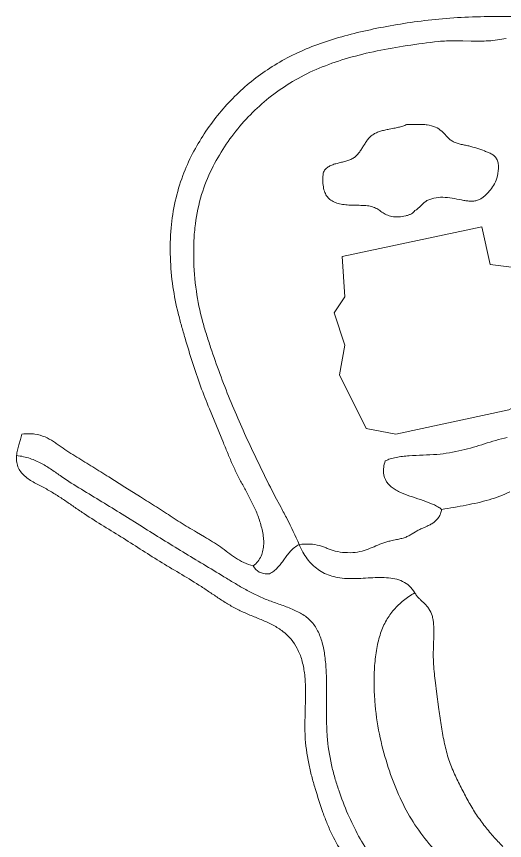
# Model space of a CAD drawing. Header units: millimetres. Extents: x 3808 to 296674, y 522 to 278159.
# Drawn here: x 3808 to 45807, y 207282 to 278159 of the extents above; entities that cross this region are included whole.
import ezdxf

# ---------------------------------------------------------------- set-up
doc = ezdxf.new("R2010")
doc.units = ezdxf.units.MM
doc.layers.add('03_SMOOTH_PATHS_WATER_BRIDGES', color=7, linetype='CONTINUOUS', lineweight=18)

msp = doc.modelspace()

# ---------------------------------------------------------------- linework, layer by layer
at = {"layer": '03_SMOOTH_PATHS_WATER_BRIDGES'}
for points in [[(45949, 276273, -0.040464), (44426, 276062, -0.012741), (43681, 276036, -0.007207), (42947, 276040), (42224, 276056, 0.004665), (41511, 276067, 0.011009), (40809, 276056, 0.017553), (40118, 276006, 0.010216), (37421, 275655, 0.013682), (34837, 275193, 0.018645), (32388, 274592, 0.025693), (30114, 273816, 0.030411), (28047, 272835, 0.030926), (26184, 271650, 0.060172), (23025, 268711, 0.062789), (20613, 265029, 0.038452), (19744, 262849, 0.04408), (19201, 260323, 0.019402), (19081, 258903, 0.016257), (19061, 257425, 0.030468), (19287, 254529, 0.030153), (19810, 251989, 0.010318), (20149, 250822, 0.005834), (20519, 249685, 0.015312), (22172, 245220, 0.007741), (23081, 243087, 0.005034), (24035, 241000, 0.004661), (25026, 238930, 0.007112), (26051, 236911), (26574, 235929, -0.003692), (27098, 234933, -0.019472), (28125, 232755, 0.073126), (27372, 232134, 0.020954), (27081, 231787, 0.007284), (26816, 231433, -0.007471), (26557, 231085, -0.022604), (26279, 230757, -0.036534), (25960, 230460, -0.045994), (25579, 230208, -0.049249), (25094, 230244, -0.069427), (24699, 230371, -0.181547), (24190, 230903, 0.124667), (24860, 231754, 0.053179), (25019, 232252, 0.042963), (25081, 232781, 0.033369), (25062, 233330, 0.025571), (24976, 233886, 0.034232), (24668, 234972, 0.022587), (24265, 235964, 0.014002), (23810, 236880, 0.00341), (23334, 237761, -0.007732), (22865, 238648, -0.01085), (22425, 239570, -0.006746), (22011, 240525, -0.002965), (21612, 241496), (21216, 242470), (20418, 244402, -0.009235), (19650, 246360, -0.01077), (18955, 248400, -0.005568), (18315, 250494, -0.003635), (18011, 251550, -0.007567), (17726, 252627, -0.024755), (17272, 254916, -0.02756), (17051, 257437, -0.030269), (17117, 259991, -0.066954), (18128, 264475, -0.030405), (18966, 266366, -0.026404), (19972, 268078, -0.04846), (22413, 271109, -0.052182), (25400, 273579, -0.025638), (27116, 274597, -0.024478), (28983, 275464, -0.021155), (30994, 276180, -0.016074), (33135, 276768, -0.01263), (35392, 277252, -0.010841), (37736, 277641, -0.011762), (40156, 277935, -0.014013), (42708, 278112, -0.01031), (45428, 278158, -0.003461), (48193, 278131, -0.002686)], [(46042, 241959, 0.014614), (45048, 241696, 0.004033), (44086, 241403, -0.005052), (43124, 241113, -0.011581), (42135, 240851, -0.038071), (39985, 240498, -0.011123), (38794, 240434, 0.008082), (37595, 240376, 0.012117), (37021, 240322, 0.019061), (36478, 240237, 0.028094), (35978, 240110, 0.039781), (35532, 239931, 0.042802), (35412, 239383, 0.053601), (35401, 238907, 0.124788), (35661, 238143, 0.053341), (35909, 237840, 0.041688), (36222, 237581, 0.030439), (36588, 237357, 0.021101), (36995, 237162, 0.020868), (37888, 236829, -0.001487), (38813, 236524, -0.025115), (39678, 236188, -0.024777), (40060, 235991, -0.035856), (40394, 235764, -0.051082), (40299, 235395, -0.054857), (40145, 235086, -0.097794), (39685, 234619, -0.030964), (39396, 234445, -0.014955), (39085, 234295), (38765, 234152, 0.013807), (38452, 234002, 0.014293), (38156, 233836), (37867, 233662, -0.015879), (37569, 233497, -0.029051), (37247, 233355, -0.025656), (36891, 233247, -0.011288), (36513, 233161), (36129, 233082, 0.01347), (35755, 232994, 0.030551), (35069, 232758, 0.003094), (34419, 232483, -0.02536), (33737, 232231, -0.046337), (32965, 232068, -0.043257), (32084, 232051, -0.045089), (31240, 232177, -0.023675), (30880, 232287, -0.009738), (30551, 232413, 0.007409), (30226, 232539, 0.022803), (29881, 232649, 0.048967), (29071, 232775, 0.040409), (28125, 232755, 0.019472), (27098, 234933, 0.003692), (26574, 235929), (26051, 236911, -0.007112), (25026, 238930, -0.004661), (24035, 241000, -0.005034), (23081, 243087, -0.007741), (22172, 245220, -0.015312), (20519, 249685, -0.005834), (20149, 250822, -0.010318), (19810, 251989, -0.030153), (19287, 254529, -0.030468), (19061, 257425, -0.016257), (19081, 258903, -0.019402), (19201, 260323, -0.04408), (19744, 262849, -0.038452), (20613, 265029, -0.062789), (23025, 268711, -0.060172), (26184, 271650, -0.030926), (28047, 272835, -0.030411), (30114, 273816, -0.025693), (32388, 274592, -0.018645), (34837, 275193, -0.013682), (37421, 275655, -0.010216), (40118, 276006, -0.017553), (40809, 276056, -0.011009), (41511, 276067, -0.004665), (42224, 276056), (42947, 276040, 0.007207), (43681, 276036, 0.012741), (44426, 276062, 0.040464), (45949, 276273, 0.007742)], [(34335, 205919, -0.02471), (33255, 207664, -0.02407), (32327, 209562, -0.020344), (31544, 211605, -0.011358), (31205, 212679, -0.014976), (30916, 213802, -0.037265), (30548, 216260, -0.01439), (30493, 217617, -0.005361), (30490, 219027, 0.002604), (30494, 220445, 0.011083), (30462, 221825, 0.020939), (30348, 223125, 0.033672), (30115, 224304, 0.051523), (29726, 225328, 0.072752), (29144, 226158, 0.037316), (28771, 226492, 0.029679), (28349, 226777, 0.022103), (27889, 227023, 0.015208), (27400, 227241, 0.012384), (26371, 227624, -0.009589), (25337, 228003, -0.018856), (24358, 228437, -0.013726), (23431, 228922, -0.007909), (22537, 229441, -0.001761), (21658, 229975, 0.001411), (19895, 231039, -0.001166), (18133, 232102, -0.003414), (14641, 234260), (12903, 235349, 0.003229), (11154, 236426, -0.001161), (9393, 237490, -0.012859), (7674, 238595, 0.002114), (6838, 239172, 0.024685), (5962, 239709, 0.043381), (4978, 240139, 0.052565), (3819, 240394, -0.030686), (3895, 240863, -0.016406), (4015, 241326), (4153, 241785, 0.011677), (4282, 242245, -0.030206), (4871, 242276, -0.033161), (5391, 242237, -0.065605), (6263, 241993, -0.043834), (6986, 241600, -0.009021), (7319, 241374), (7646, 241143, 0.013527), (8994, 240261, 0.00115), (10377, 239413, -0.002979), (11750, 238553), (13119, 237688), (14494, 236832, -0.003683), (15863, 235969, -0.001003), (17216, 235089, 0.008794), (18587, 234227, 0.00389), (19290, 233814), (19995, 233404, -0.007645), (20689, 232983, -0.01367), (21358, 232537, -0.006016), (22000, 232062, 0.015596), (22653, 231599, 0.035501), (23366, 231196, 0.049373), (24190, 230903, 0.181547), (24699, 230371, 0.069427), (25094, 230244, 0.049249), (25579, 230208, 0.045994), (25960, 230460, 0.036534), (26279, 230757, 0.022604), (26557, 231085, 0.007471), (26816, 231433, -0.007284), (27081, 231787, -0.020954), (27372, 232134, -0.073126), (28125, 232755, 0.028236), (28448, 232092, 0.03318), (28825, 231510, 0.07888), (29758, 230596, 0.081777), (30947, 230026, 0.035989), (31646, 229873, 0.031291), (32419, 229811, 0.01534), (33237, 229822, 0.003541), (34060, 229865, -0.008202), (34868, 229900, -0.021613), (35645, 229887, -0.038291), (36373, 229789, -0.057906), (37033, 229566, -0.073909), (37607, 229178, -0.075042), (38079, 228588, 0.033293), (37115, 227922, 0.043983), (36301, 227147, 0.049983), (35642, 226225, 0.048509), (35145, 225115, 0.037003), (34814, 223799, 0.026), (34632, 222335, 0.020054), (34583, 220800, 0.017203), (34646, 219272, 0.031648), (35043, 216433, 0.025573), (35712, 213865, 0.024766), (36571, 211513, 0.031935), (37639, 209378, 0.034435), (38945, 207467, 0.031642), (40470, 205770, 0.027058)], [(46042, 241959, 0.014614), (45048, 241696, 0.004033), (44086, 241403, -0.005052), (43124, 241113, -0.011581), (42135, 240851, -0.038071), (39985, 240498, -0.011123), (38794, 240434, 0.008082), (37595, 240376, 0.012117), (37021, 240322, 0.019061), (36478, 240237, 0.028094), (35978, 240110, 0.039781), (35532, 239931, 0.042802), (35412, 239383, 0.053601), (35401, 238907, 0.124788), (35661, 238143, 0.053341), (35909, 237840, 0.041688), (36222, 237581, 0.030439), (36588, 237357, 0.021101), (36995, 237162, 0.020868), (37888, 236829, -0.001487), (38813, 236524, -0.025115), (39678, 236188, -0.024777), (40060, 235991, -0.035856), (40394, 235764, 0.002), (41457, 235938, 0.005748), (42498, 236125, 0.009833), (43507, 236339, 0.014374), (44478, 236594, 0.019428), (45401, 236905, 0.024905), (46268, 237285, 0.030443)], [(34335, 205919, -0.02471), (33255, 207664, -0.02407), (32327, 209562, -0.020344), (31544, 211605, -0.011358), (31205, 212679, -0.014976), (30916, 213802, -0.037265), (30548, 216260, -0.01439), (30493, 217617, -0.005361), (30490, 219027, 0.002604), (30494, 220445, 0.011083), (30462, 221825, 0.020939), (30348, 223125, 0.033672), (30115, 224304, 0.051523), (29726, 225328, 0.072752), (29144, 226158, 0.037316), (28771, 226492, 0.029679), (28349, 226777, 0.022103), (27889, 227023, 0.015208), (27400, 227241, 0.012384), (26371, 227624, -0.009589), (25337, 228003, -0.018856), (24358, 228437, -0.013726), (23431, 228922, -0.007909), (22537, 229441, -0.001761), (21658, 229975, 0.001411), (19895, 231039, -0.001166), (18133, 232102, -0.003414), (14641, 234260), (12903, 235349, 0.003229), (11154, 236426, -0.001161), (9393, 237490, -0.012859), (7674, 238595, 0.002114), (6838, 239172, 0.024685), (5962, 239709, 0.043381), (4978, 240139, 0.052565), (3819, 240394, 0.064463), (3835, 239806, 0.070203), (3987, 239314, 0.062901), (4251, 238903, 0.04737), (4602, 238557, 0.031165), (5014, 238260, 0.017187), (5465, 237999, 0.004935), (5928, 237756, -0.007273), (6379, 237517, -0.01393), (7231, 237012, -0.00822), (8052, 236474, -0.002228), (8857, 235922, 0.003827), (9665, 235372, 0.008568), (11325, 234314, -0.001322), (13006, 233277, -0.002438), (14667, 232221, 0.005237), (16335, 231173, 0.002655), (18037, 230157, -0.010042), (19717, 229120, -0.004126), (20532, 228577, 0.004282), (21347, 228033, 0.012506), (22186, 227514, 0.020068), (23072, 227042, 0.014089), (24018, 226629, -0.003304), (24980, 226232, -0.02124), (25904, 225798, -0.042013), (26735, 225271, -0.109874), (27971, 223789, -0.048354), (28360, 222819, -0.040731), (28591, 221692, -0.026236), (28675, 220417, -0.010501), (28666, 219050, 0.001846), (28634, 217660, 0.014776), (28647, 216314, 0.040633), (28955, 213905, 0.013581), (29216, 212808, 0.0073), (29516, 211749, 0.013799), (30178, 209694, 0.011906), (30555, 208712, 0.015696), (30976, 207774, 0.03062), (31963, 206044, 0.018883)], [(46268, 237285, -0.024905), (45401, 236905, -0.019428), (44478, 236594, -0.014374), (43507, 236339, -0.009833), (42498, 236125, -0.005748), (41457, 235938, -0.002), (40394, 235764, -0.051082), (40299, 235395, -0.054857), (40145, 235086, -0.097794), (39685, 234619, -0.030964), (39396, 234445, -0.014955), (39085, 234295), (38765, 234152, 0.013807), (38452, 234002, 0.014293), (38156, 233836), (37867, 233662, -0.015879), (37569, 233497, -0.029051), (37247, 233355, -0.025656), (36891, 233247, -0.011288), (36513, 233161), (36129, 233082, 0.01347), (35755, 232994, 0.030551), (35069, 232758, 0.003094), (34419, 232483, -0.02536), (33737, 232231, -0.046337), (32965, 232068, -0.043257), (32084, 232051, -0.045089), (31240, 232177, -0.023675), (30880, 232287, -0.009738), (30551, 232413, 0.007409), (30226, 232539, 0.022803), (29881, 232649, 0.048967), (29071, 232775, 0.040409), (28125, 232755, 0.028236), (28448, 232092, 0.03318), (28825, 231510, 0.07888), (29758, 230596, 0.081777), (30947, 230026, 0.035989), (31646, 229873, 0.031291), (32419, 229811, 0.01534), (33237, 229822, 0.003541), (34060, 229865, -0.008202), (34868, 229900, -0.021613), (35645, 229887, -0.038291), (36373, 229789, -0.057906), (37033, 229566, -0.073909), (37607, 229178, -0.075042), (38079, 228588, 0.03588), (38252, 228339, 0.022892), (38452, 228112, 0.009596), (38669, 227897), (38890, 227683, -0.016131), (39103, 227459, -0.02861), (39297, 227216, -0.087016), (39579, 226628, -0.028063), (39655, 226271, -0.019871), (39699, 225884, -0.022187), (39720, 225042, -0.005693), (39695, 224153, 0.00861), (39675, 223268, 0.026637), (39767, 221630, 0.006344), (39860, 220858), (39962, 220095), (40161, 218565, 0.006779), (40377, 217052, 0.015074), (40649, 215595, 0.025374), (41019, 214235, 0.025966), (41508, 212994, 0.012109), (42073, 211831, 0.008735), (42671, 210700, 0.017784), (43319, 209618, 0.020575), (44039, 208609, 0.016132), (44825, 207665, 0.009697), (45656, 206767, 0.001481)], [(40470, 205770, -0.031642), (38945, 207467, -0.034435), (37639, 209378, -0.031935), (36571, 211513, -0.024766), (35712, 213865, -0.025573), (35043, 216433, -0.031648), (34646, 219272, -0.017203), (34583, 220800, -0.020054), (34632, 222335, -0.026), (34814, 223799, -0.037003), (35145, 225115, -0.048509), (35642, 226225, -0.049983), (36301, 227147, -0.043983), (37115, 227922, -0.033293), (38079, 228588, 0.03588), (38252, 228339, 0.022892), (38452, 228112, 0.009596), (38669, 227897), (38890, 227683, -0.016131), (39103, 227459, -0.02861), (39297, 227216, -0.087016), (39579, 226628, -0.028063), (39655, 226271, -0.019871), (39699, 225884, -0.022187), (39720, 225042, -0.005693), (39695, 224153, 0.00861), (39675, 223268, 0.026637), (39767, 221630, 0.006344), (39860, 220858), (39962, 220095), (40161, 218565, 0.006779), (40377, 217052, 0.015074), (40649, 215595, 0.025374), (41019, 214235, 0.025966), (41508, 212994, 0.012109), (42073, 211831, 0.008735), (42671, 210700, 0.017784), (43319, 209618, 0.020575), (44039, 208609, 0.016132), (44825, 207665, 0.009697), (45656, 206767, 0.001481)]]:
    msp.add_lwpolyline(points, format="xyb", dxfattribs=at)
msp.add_lwpolyline([(37384, 268866, -0.033371), (37047, 268731, -0.020289), (36678, 268628, -0.009895), (36290, 268544), (35893, 268466, 0.007865), (35501, 268384, 0.017774), (35126, 268286, 0.030049), (34779, 268159, 0.045396), (34473, 267991, 0.04815), (34217, 267776, 0.033876), (33999, 267522, 0.018901), (33807, 267243), (33627, 266952, -0.009184), (33444, 266664, -0.023648), (33246, 266391, -0.038713), (33017, 266148, -0.051956), (32745, 265948, -0.043821), (32421, 265799, -0.02264), (32059, 265687, -0.006006), (31679, 265593, 0.009276), (31301, 265497, 0.02661), (30945, 265379, 0.048962), (30631, 265220, 0.074896), (30379, 265000, 0.089813), (30208, 264699, 0.027993), (30174, 264063, 0.038863), (30217, 263503, 0.054181), (30345, 263027, 0.072027), (30562, 262643, 0.075891), (30873, 262353, 0.060454), (31268, 262149, 0.042989), (31738, 262019, 0.029148), (32271, 261950, 0.013578), (32852, 261927, -0.003586), (33445, 261915, -0.022266), (34009, 261875, -0.050838), (34504, 261769, -0.056874), (34905, 261575, -0.011122), (35262, 261335, 0.037522), (35641, 261109, 0.069587), (36108, 260958, 0.054943), (36696, 260927, 0.045121), (37307, 261013, 0.0282), (37581, 261093, 0.039676), (37812, 261196, 0.064931), (37983, 261318, 0.116158), (38079, 261458, 0.056491), (38353, 261636, 0.025834), (38586, 261850, -0.009085), (38811, 262071, -0.04253), (39062, 262272, -0.049578), (39367, 262428, -0.038795), (39718, 262535, -0.059927), (40502, 262612, -0.037064), (41315, 262527, -0.004854), (42106, 262378, 0.010903), (42481, 262315, 0.022612), (42838, 262279, 0.037259), (43174, 262285, 0.053986), (43485, 262348, 0.054701), (43770, 262477, 0.039627), (44029, 262661, 0.026171), (44267, 262881, 0.014852), (44485, 263120, 0.041285), (44867, 263625, 0.066855), (45150, 264259, 0.062751), (45284, 265076, 0.044595), (45264, 265483, 0.06994), (45165, 265837, 0.086362), (44978, 266108, 0.063278), (44722, 266308, 0.035587), (44419, 266461, 0.012268), (44094, 266589, 0.010177), (43431, 266823, 0.02208), (42734, 267019, 0.005805), (42364, 267099, -0.00855), (41995, 267180, -0.024744), (41645, 267281, -0.045886), (41334, 267421, -0.049138), (41073, 267610, -0.025551), (40846, 267833), (40631, 268067, 0.024391), (40405, 268291, 0.077085), (39859, 268642, 0.071454), (39155, 268836, 0.023954), (38739, 268870, 0.011603), (38294, 268875), (37837, 268868, -0.007071)], format="xyb", close=True, dxfattribs=at)
msp.add_lwpolyline([(43866, 260069), (31829, 257523), (32060, 254051), (31134, 252662), (32060, 249884), (31597, 247338), (33912, 242708), (36458, 242245), (46181, 244329), (48264, 245486), (48264, 251968), (46875, 253125), (46412, 256597), (44560, 256829)], close=True, dxfattribs=at)

doc.saveas('drawing.dxf')
